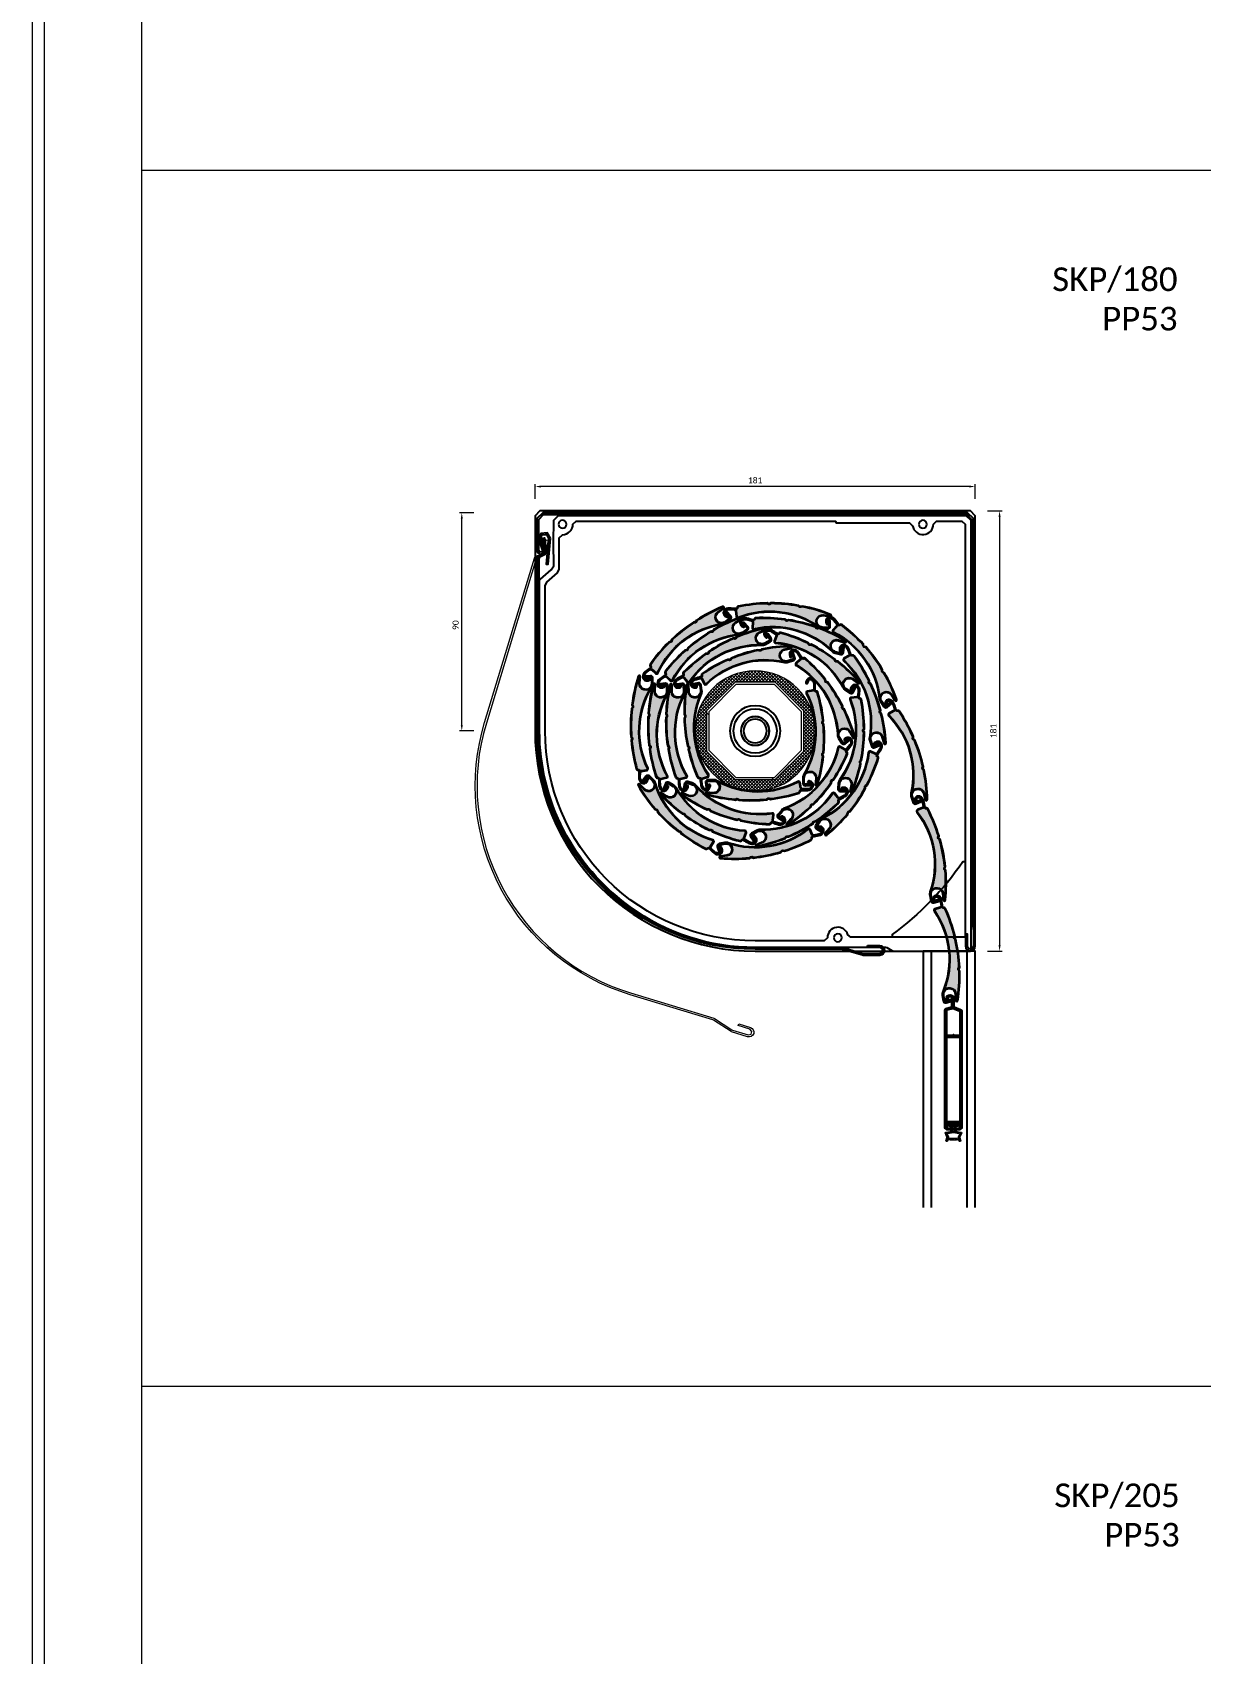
# Model space of a CAD drawing. Header units: millimetres. Extents: x 0 to 7790, y 0 to 17467.
# Drawn here: x 0 to 480, y 11908 to 12574 of the extents above; entities that cross this region are included whole.
import ezdxf

# ---------------------------------------------------------------- set-up
doc = ezdxf.new("R2010")
doc.units = ezdxf.units.MM
doc.header["$PDMODE"] = 35
doc.layers.get('0').update_dxf_attribs({"lineweight": 15})
for name, color, linetype, lineweight in [('_MB_kreskowanie_konstrukcje_0.09', 250, 'Continuous', 9), ('_MB_kreskowanie_pancerz_0.09', 137, 'Continuous', 9), ('_MB_kreskowanie_profile_0.09', 7, 'Continuous', 9), ('_MB_kreskowanie_tworzywo_0.09', 34, 'Continuous', 9), ('_MB_kreskowanie_uszczelki_0.09', 252, 'Continuous', 9), ('_MB_profile_0.25', 7, 'Continuous', 25), ('_MB_profile_stal_0.15', 181, 'Continuous', 15), ('_MB_profile_tworzywo_0.15', 33, 'Continuous', 15), ('_MB_ramka_0.15', 124, 'Continuous', 15), ('_MB_solid', 7, 'Continuous', 9), ('_MB_tekst_0.25', 40, 'Continuous', 25), ('_MB_uszczelki_0.15', 140, 'Continuous', 15), ('_MB_wymiar_detal_0.09', 94, 'Continuous', 9)]:
    doc.layers.add(name, color=color, linetype=linetype, lineweight=lineweight)
doc.layers.add('_MB_pomocnicze_niedrukowane', color=220, linetype='Continuous', lineweight=15, plot=False)
doc.styles.add('_MB_Calibri_Light_2.5', font='calibril.ttf', dxfattribs={"height": 2.5})
doc.dimstyles.new('_MB_detal', dxfattribs={"dimscale": 10, "dimtxt": 2.5, "dimasz": 2.5, "dimexe": 1, "dimexo": 1, "dimgap": 1.25, "dimtad": 1, "dimdsep": 46, "dimtxsty": '_MB_Calibri_Light_2.5', "dimcen": -2.5, "dimclrd": 256, "dimclre": 256, "dimclrt": 40, "dimazin": 0, "dimtfac": 0.2, "dimtmove": 1, "dimatfit": 1, "dimfxl": 5, "dimfxlon": 1, "dimtolj": 1, "dimlwd": -1, "dimlwe": -1, "dimarcsym": 0})

# ---------------------------------------------------------------- blocks, each defined once
blk = doc.blocks.new('*D424')
at = {"layer": '_MB_wymiar_detal_0.09', "transparency": 16777216}
for p, q in [((206.67, 12382.75), (206.67, 12388.75)), ((385.17, 12387.75), (209.17, 12387.75)), ((387.67, 12382.75), (387.67, 12388.75))]:
    blk.add_line(p, q, dxfattribs=at)
for points in [[(209.17, 12388.17), (209.17, 12387.33), (206.67, 12387.75)], [(385.17, 12388.17), (385.17, 12387.33), (387.67, 12387.75)]]:
    blk.add_solid(points, dxfattribs=at)
at = {"layer": 'Defpoints', "color": 0, "transparency": 16777216}
for p in [(206.67, 12387.75), (206.67, 12375.75), (387.67, 12375.75)]:
    blk.add_point(p, dxfattribs=at)
at = {"layer": '_MB_wymiar_detal_0.09', "color": 40, "transparency": 16777216, "insert": (297.17, 12390.28), "char_height": 2.5, "attachment_point": 5, "style": '_MB_Calibri_Light_2.5'}
blk.add_mtext('181', dxfattribs=at)
blk = doc.blocks.new('*D425')
at = {"layer": '_MB_wymiar_detal_0.09', "transparency": 16777216}
for p, q in [((392.67, 12377.75), (398.67, 12377.75)), ((397.67, 12375.25), (397.67, 12199.25)), ((392.67, 12196.75), (398.67, 12196.75))]:
    blk.add_line(p, q, dxfattribs=at)
for points in [[(397.25, 12375.25), (398.09, 12375.25), (397.67, 12377.75)], [(397.25, 12199.25), (398.09, 12199.25), (397.67, 12196.75)]]:
    blk.add_solid(points, dxfattribs=at)
at = {"layer": 'Defpoints', "color": 0, "transparency": 16777216}
for p in [(385.67, 12377.75), (385.67, 12196.75), (397.67, 12196.75)]:
    blk.add_point(p, dxfattribs=at)
at = {"layer": '_MB_wymiar_detal_0.09', "color": 40, "transparency": 16777216, "insert": (395.14, 12287.25), "char_height": 2.5, "attachment_point": 5, "rotation": 90, "style": '_MB_Calibri_Light_2.5'}
blk.add_mtext('181', dxfattribs=at)
blk = doc.blocks.new('*D426')
at = {"layer": '_MB_wymiar_detal_0.09', "transparency": 16777216}
for p, q in [((181.54, 12377), (175.54, 12377)), ((176.54, 12289.75), (176.54, 12374.5)), ((181.54, 12287.25), (175.54, 12287.25))]:
    blk.add_line(p, q, dxfattribs=at)
for points in [[(176.12, 12374.5), (176.95, 12374.5), (176.54, 12377)], [(176.12, 12289.75), (176.95, 12289.75), (176.54, 12287.25)]]:
    blk.add_solid(points, dxfattribs=at)
at = {"layer": 'Defpoints', "color": 0, "transparency": 16777216}
for p in [(176.54, 12377), (210.17, 12377), (207.43, 12287.25)]:
    blk.add_point(p, dxfattribs=at)
at = {"layer": '_MB_wymiar_detal_0.09', "color": 40, "transparency": 16777216, "insert": (174.01, 12330.76), "char_height": 2.5, "attachment_point": 5, "rotation": 90, "style": '_MB_Calibri_Light_2.5'}
blk.add_mtext('90', dxfattribs=at)
blk = doc.blocks.new("-BSP'180")
at = {"layer": '_MB_profile_0.25'}
blk.add_lwpolyline([(2.51, -180.98), (2, -180.98), (0, -178.98), (0, -1.98), (2, 0.02), (179, 0.02), (181, -1.98), (181, -90.48, -0.414214), (90.5, -180.98), (33.63, -180.98)], format="xyb", close=True, dxfattribs=at)
for points in [[(33.9, -180.98), (34.13, -180.85), (36.27, -179.62), (36.77, -179.48), (90.5, -179.48, 0.162411), (141.87, -162.72, 0.242761), (179.14, -90.48), (179.14, -42.3), (179.14, -28.42), (178.79, -28.02), (174.38, -24.22), (173.34, -22.58), (173.35, -13.17), (173.34, -3.84), (171.34, -1.84), (55.06, -1.84), (26.94, -1.84), (3.86, -1.84), (1.86, -3.84), (1.86, -12.67), (1.86, -180.84)], [(37.51, -175.2), (51.15, -175.2), (52.39, -174.27, -0.86563), (60.78, -175.48), (60.78, -175.5), (62.08, -176.8), (90.5, -176.8, 0.414214), (176.82, -90.48), (176.82, -30.76), (176.12, -29.25), (171.71, -25.44), (171.02, -23.93), (171.02, -11.07), (169.7, -9.77, -0.414214), (165.42, -5.48), (165.42, -5.47), (164.12, -4.17), (57.48, -4.17), (57.28, -4.37), (57.28, -4.77), (57.08, -4.97), (27.03, -4.97), (25.74, -6.08, -0.931945), (17.22, -5.48), (15.92, -4.17), (5.48, -4.17), (4.18, -5.47), (4.18, -57.47), (4.18, -140.85), (4.18, -146.04), (4.18, -175.2), (37.51, -175.2)], [(4.18, -144.34), (5.14, -144.34, 0.084747), (34.22, -174.22), (34.22, -175.2)]]:
    blk.add_lwpolyline(points, format="xyb", dxfattribs=at)
for centre, radius in [((21.5, -5.48), 1.65), ((169.7, -5.48), 1.65), ((90.5, -90.48), 10.4), ((90.5, -90.48), 9), ((90.5, -90.48), 5.9), ((90.5, -90.48), 5.82), ((90.5, -90.48), 4.81), ((56.5, -175.48), 1.65)]:
    blk.add_circle(centre, radius, dxfattribs=at)
blk = doc.blocks.new("-SK'G'180_a")
at = {"layer": '_MB_kreskowanie_profile_0.09'}
h = blk.add_hatch(dxfattribs=at)
h.set_pattern_fill('JIS_WOOD', color=256, scale=0.5)
h.set_pattern_definition([(45, (-89.75, 89.75), (-25, 25), [])])
h.paths.add_polyline_path([(87, 89), (89, 87), (89, 74.25), (88.55, 73.56), (87.75, 73.69), (87.54, 74.48), (88.88, 78.61), (88.15, 81.18), (85.5, 81.48), (84.21, 79.14), (85.13, 68.58), (85.88, 68.65), (84.96, 79.21), (85.84, 80.82), (87.67, 80.61), (88.17, 78.84), (86.82, 74.72, 1.171501), (89.75, 74.25), (89.75, 87.31), (87.31, 89.75), (-87.31, 89.75), (-89.75, 87.31), (-89.75, -75.61), (-89.79, -75.89), (-90.46, -81.36), (-90.5, -81.64), (-90.5, -88.5, 1), (-86.5, -88.5), (-86.5, -83.5), (-87.25, -83.5), (-87.25, -88.5), (-87.88, -89.58), (-89.12, -89.58), (-89.75, -88.5), (-89.75, -81.75), (-89.71, -81.47), (-89.04, -76), (-89, -75.71), (-89, 87), (-87, 89)])
at = {"layer": '_MB_solid'}
h = blk.add_hatch(color=256, dxfattribs=at)
h.dxf.hatch_style = 1
edge = h.paths.add_edge_path()
edge.add_line((-89.75, 87.31), (-89.75, -75.61))
edge.add_line((-89.75, -75.61), (-89.79, -75.89))
edge.add_line((-89.79, -75.89), (-90.46, -81.36))
edge.add_line((-90.46, -81.36), (-90.5, -81.64))
edge.add_line((-90.5, -81.64), (-90.5, -88.5))
edge.add_arc((-88.5, -88.5), 2, 180, 360)
edge.add_line((-86.5, -88.5), (-86.5, -83.5))
edge.add_line((-86.5, -83.5), (-87.25, -83.5))
edge.add_line((-87.25, -83.5), (-87.25, -88.5))
edge.add_line((-87.25, -88.5), (-87.88, -89.58))
edge.add_line((-87.88, -89.58), (-89.12, -89.58))
edge.add_line((-89.12, -89.58), (-89.75, -88.5))
edge.add_line((-89.75, -88.5), (-89.75, -81.75))
edge.add_line((-89.75, -81.75), (-89.71, -81.47))
edge.add_line((-89.71, -81.47), (-89.04, -76))
edge.add_line((-89.04, -76), (-89, -75.71))
edge.add_line((-89, -75.71), (-89, 87))
edge.add_line((-89, 87), (-87, 89))
edge.add_line((-87, 89), (87, 89))
edge.add_line((87, 89), (89, 87))
edge.add_line((89, 87), (89, 74.25))
edge.add_line((89, 74.25), (88.55, 73.56))
edge.add_line((88.55, 73.56), (87.75, 73.69))
edge.add_line((87.75, 73.69), (87.54, 74.48))
edge.add_line((87.54, 74.48), (88.88, 78.61))
edge.add_line((88.88, 78.61), (88.15, 81.18))
edge.add_line((88.15, 81.18), (85.5, 81.48))
edge.add_line((85.5, 81.48), (84.21, 79.14))
edge.add_line((84.21, 79.14), (85.13, 68.58))
edge.add_line((85.13, 68.58), (85.88, 68.65))
edge.add_line((85.88, 68.65), (84.96, 79.21))
edge.add_line((84.96, 79.21), (85.84, 80.82))
edge.add_line((85.84, 80.82), (87.67, 80.61))
edge.add_line((87.67, 80.61), (88.17, 78.84))
edge.add_line((88.17, 78.84), (86.82, 74.72))
edge.add_arc((88.25, 74.25), 1.5, 161.93701, 360)
edge.add_line((89.75, 74.25), (89.75, 87.31))
edge.add_line((89.75, 87.31), (87.31, 89.75))
edge.add_line((87.31, 89.75), (-87.31, 89.75))
edge.add_line((-87.31, 89.75), (-89.75, 87.31))
at = {"layer": '_MB_profile_0.25'}
blk.add_lwpolyline([(87.31, 89.75), (89.75, 87.31), (89.75, 74.25, -1.171501), (86.82, 74.72), (88.17, 78.84), (87.67, 80.61), (85.84, 80.82), (84.96, 79.21), (85.88, 68.65), (85.13, 68.58), (84.21, 79.14), (85.5, 81.48), (88.15, 81.18), (88.88, 78.61), (87.54, 74.48), (87.75, 73.69), (88.55, 73.56), (89, 74.25), (89, 87), (87, 89), (-87, 89), (-89, 87), (-89, -75.71), (-89.04, -76), (-89.71, -81.47), (-89.75, -81.75), (-89.75, -88.5), (-89.12, -89.58), (-87.88, -89.58), (-87.25, -88.5), (-87.25, -83.5), (-86.5, -83.5), (-86.5, -88.5, -1), (-90.5, -88.5), (-90.5, -81.64), (-90.46, -81.36), (-89.79, -75.89), (-89.75, -75.61), (-89.75, 87.31), (-87.31, 89.75)], format="xyb", close=True, dxfattribs=at)
blk = doc.blocks.new("-SKP'D'180")
at = {"layer": '_MB_kreskowanie_profile_0.09'}
h = blk.add_hatch(dxfattribs=at)
h.set_pattern_fill('JIS_WOOD', color=256, scale=0.5)
h.paths.add_polyline_path([(89.75, 70.56, 0.267949), (88.87, 72.08), (87.15, 73.07, -0.300966), (86.65, 74.06), (87.29, 79.28), (86.55, 79.37), (85.91, 74.15, 0.300966), (86.77, 72.42), (88.5, 71.43, -0.267949), (89, 70.56), (89, 0, -0.414214), (0, -89), (-35.71, -89), (-36, -89.04), (-44.22, -91.46), (-44.5, -91.5), (-51.25, -91.5), (-52.33, -90.87), (-52.33, -89.62), (-51.25, -89), (-46.25, -89), (-46.25, -88.25), (-51.25, -88.25, 1), (-51.25, -92.25), (-44.39, -92.25), (-44.11, -92.21), (-35.89, -89.79), (-35.61, -89.75), (0, -89.75, 0.414214), (89.75, 0)])
at = {"layer": '_MB_solid'}
h = blk.add_hatch(color=256, dxfattribs=at)
h.dxf.hatch_style = 1
h.paths.add_polyline_path([(89.75, 70.56, 0.267949), (88.87, 72.08), (87.15, 73.07, -0.300966), (86.65, 74.06), (87.29, 79.28), (86.55, 79.37), (85.91, 74.15, 0.300966), (86.77, 72.42), (88.5, 71.43, -0.267949), (89, 70.56), (89, 0, -0.414214), (0, -89), (-35.71, -89), (-36, -89.04), (-44.22, -91.46), (-44.5, -91.5), (-51.25, -91.5), (-52.33, -90.87), (-52.33, -89.62), (-51.25, -89), (-46.25, -89), (-46.25, -88.25), (-51.25, -88.25, 1), (-51.25, -92.25), (-44.39, -92.25), (-44.11, -92.21), (-35.89, -89.79), (-35.61, -89.75), (0, -89.75, 0.414214), (89.75, 0)])
at = {"layer": '_MB_profile_0.25'}
blk.add_line((-53.25, -90.25), (-53.25, -90.25), dxfattribs=at)
blk.add_lwpolyline([(-46.25, -88.25), (-51.25, -88.25, 1), (-51.25, -92.25), (-44.39, -92.25), (-44.11, -92.21), (-35.89, -89.79), (-35.61, -89.75), (0, -89.75, 0.414214), (89.75, 0), (89.75, 70.56, 0.267949), (88.87, 72.08), (87.15, 73.07, -0.300966), (86.65, 74.06), (87.29, 79.28), (86.55, 79.37), (85.91, 74.15, 0.300966), (86.77, 72.42), (88.5, 71.43, -0.267949), (89, 70.56), (89, 0, -0.414214), (0, -89), (-35.71, -89), (-36, -89.04), (-44.22, -91.46), (-44.5, -91.5), (-51.25, -91.5), (-52.33, -90.87), (-52.33, -89.62), (-51.25, -89), (-46.25, -89)], format="xyb", close=True, dxfattribs=at)
blk = doc.blocks.new("-SKP'D'180_rewizja")
at = {"layer": '_MB_pomocnicze_niedrukowane'}
blk.add_lwpolyline([(86.17, 73.17, 0.300966), (87.68, 71.97), (89.67, 71.8, -0.267949), (90.49, 71.22), (120.31, 7.27, -0.414214), (77.26, -111), (44.89, -126.09), (44.65, -126.25), (38.22, -131.92), (37.98, -132.07), (31.87, -134.93), (30.62, -134.82), (30.1, -133.68), (30.81, -132.66), (35.34, -130.55), (35.03, -129.87), (30.5, -131.98, 1), (32.19, -135.61), (38.4, -132.71), (38.64, -132.55), (45.07, -126.88), (45.31, -126.73), (77.58, -111.68, 0.414214), (120.99, 7.59), (91.17, 71.54, 0.267949), (89.74, 72.54), (87.75, 72.72, -0.300966), (86.88, 73.41), (85.26, 78.41), (84.54, 78.17)], format="xyb", close=True, dxfattribs=at)
blk = doc.blocks.new("-PW'40")
at = {"layer": '_MB_kreskowanie_tworzywo_0.09', "transparency": 33554687}
h = blk.add_hatch(dxfattribs=at)
h.set_pattern_fill('NET', color=256, scale=0.3, angle=315)
h.set_pattern_definition([(315, (17544.3199, -3264.4483), (0.67351921, 0.67351921), []), (45, (17544.3199, -3264.4483), (-0.67351921, 0.67351921), [])])
h.paths.add_polyline_path([(-24.62, 1.72, 0.014468), (-24.68, -0.29, 0.994043), (24.68, 0, 0.965686)])
h.paths.add_polyline_path([(-8.28, 20), (8.28, 20), (20, 8.28), (20, -8.28), (8.28, -20), (-8.28, -20), (-20, -8.28), (-20, 8.28)], flags=16)
h.paths.add_polyline_path([(-7.91, 19.1), (7.91, 19.1), (19.1, 7.91), (19.1, -7.91), (7.91, -19.1), (-7.91, -19.1), (-19.1, -7.91), (-19.1, 7.91)], flags=0)
h.paths.add_polyline_path([(10.5, 0, -1), (-10.5, 0, -1)], flags=0)
h.paths.add_polyline_path([(9.1, 0, -1), (-9.1, 0, -1)], flags=0)
h.paths.add_polyline_path([(5.75, 0, -1), (-5.75, 0, -1)], flags=0)
h.paths.add_polyline_path([(5.61, 0, -1), (-5.61, 0, -1)], flags=0)
h.paths.add_polyline_path([(4.6, 0, -1), (-4.6, 0, -1)], flags=0)
at = {"layer": '_MB_profile_tworzywo_0.15'}
blk.add_lwpolyline([(8.28, 20), (20, 8.28), (20, -8.28), (8.28, -20), (-8.28, -20), (-20, -8.28), (-20, 8.28), (-8.28, 20)], close=True, dxfattribs=at)
blk.add_circle((0, 0), 24.68, dxfattribs=at)
blk = doc.blocks.new('-SW40')
at = {"layer": '_MB_kreskowanie_konstrukcje_0.09', "transparency": 33554687}
h = blk.add_hatch(dxfattribs=at)
h.set_pattern_fill('STEEL', color=256, scale=0.8)
h.set_pattern_definition([(45, (0, 0), (-179.6, 179.6), []), (45, (0, 127), (-179.6, 179.6), [])])
h.paths.add_polyline_path([(-8.28, 20), (-20, 8.28), (-20, -8.28), (-8.28, -20), (8.28, -20), (20, -8.28), (20, 8.28), (8.28, 20)])
h.paths.add_polyline_path([(7.91, 19.1), (19.1, 7.91), (19.1, -7.91), (7.91, -19.1), (-7.91, -19.1), (-19.1, -7.91), (-19.1, 7.91), (-7.91, 19.1)], flags=16)
at = {"layer": '_MB_profile_stal_0.15'}
for points in [[(8.28, 20), (20, 8.28), (20, -8.28), (8.28, -20), (-8.28, -20), (-20, -8.28), (-20, 8.28), (-8.28, 20)], [(7.91, 19.1), (19.1, 7.91), (19.1, -7.91), (7.91, -19.1), (-7.91, -19.1), (-19.1, -7.91), (-19.1, 7.91), (-7.91, 19.1)]]:
    blk.add_lwpolyline(points, close=True, dxfattribs=at)
blk = doc.blocks.new('-PA39')
at = {"layer": '_MB_kreskowanie_pancerz_0.09', "transparency": 33554585}
h = blk.add_hatch(color=256, dxfattribs=at)
h.dxf.hatch_style = 1
h.paths.add_polyline_path([(0.08, -3.92), (0.08, -3.56), (-0.21, -3.35), (-2.42, -2.96), (-2.89, -2.68), (-3.08, -2.17), (-3.08, -2.73), (-3.21, -3.09), (-3.5, -3.33), (-3.76, -3.38), (-4.03, -3.45), (-4.19, -3.68, 0.044368), (-6.5, -15.3), (-6.22, -15.9), (-6.22, -16.32), (-6.65, -16.94, 0.042294), (-6.63, -28.24), (-6.25, -28.78), (-6.2, -29.27), (-6.47, -29.88, 0.044817), (-4.07, -41.65), (-3.94, -41.78), (-3.76, -41.75), (-3.68, -41.57), (-3.9, -38.71, -0.766351), (1.06, -37.37, -0.253133)])
at = {"layer": '_MB_kreskowanie_profile_0.09', "transparency": 33554687}
h = blk.add_hatch(dxfattribs=at)
h.set_pattern_fill('JIS_WOOD', color=256, scale=0.5)
h.paths.add_polyline_path([(0.34, -4.05, 0.502547), (-0.16, -3.05), (-2.37, -2.66, -0.36397), (-2.78, -2.17), (-2.78, -0.04, -0.246375), (-1.96, 1.52, -0.481874), (-0.32, 1.02), (-0.6, 0.91), (-0.35, 0.3, 1.048388), (0.49, 0.63), (0.24, 1.25, 0.482214), (-2.31, 2.01, 0.245225), (-3.38, -0.04, 0.000007), (-3.38, -2.73, -0.412816), (-3.73, -3.08, 0.182105), (-4.25, -3.25, 0.150998), (-4.48, -3.59, 0.044662), (-6.8, -15.35), (-6.5, -16.03), (-6.52, -16.22), (-6.95, -16.84, 0.042903), (-6.92, -28.35), (-6.55, -28.87), (-6.51, -29.24), (-6.78, -29.84, 0.045251), (-4.36, -41.73, 0.854235), (-3.38, -41.6), (-3.59, -38.89, -0.436263), (-1.25, -36.35, -0.415132), (1.12, -38.71), (1.12, -40.99, -0.414214), (0.72, -41.39), (-1.41, -41.02, 1.095607), (-1.48, -41.81), (0.64, -41.99, 0.438424), (1.72, -40.99), (1.72, -38.71, 0.132077), (1.32, -37.22, -0.253143)])
h.paths.add_polyline_path([(1.06, -37.38, 0.766975), (-3.9, -38.71), (-3.68, -41.57), (-3.76, -41.75), (-3.94, -41.78), (-4.07, -41.65, -0.044817), (-6.47, -29.88), (-6.2, -29.27), (-6.25, -28.78), (-6.63, -28.24, -0.042294), (-6.65, -16.94), (-6.22, -16.32), (-6.22, -15.9), (-6.5, -15.3, -0.044368), (-4.19, -3.68), (-4.03, -3.45), (-3.76, -3.38), (-3.5, -3.33), (-3.21, -3.09), (-3.08, -2.73), (-3.08, -2.17), (-2.89, -2.68), (-2.42, -2.96), (-0.21, -3.35), (0.08, -3.56), (0.08, -3.92, 0.253165)], flags=16)
at = {"layer": '_MB_solid', "transparency": 33554687}
h = blk.add_hatch(color=256, dxfattribs=at)
h.dxf.hatch_style = 1
h.paths.add_polyline_path([(-2.78, -0.04, -0.246375), (-1.96, 1.52, -0.481874), (-0.32, 1.02), (-0.6, 0.91), (-0.35, 0.3, 1.048388), (0.49, 0.63), (0.24, 1.25, 0.482214), (-2.31, 2.01, 0.245225), (-3.38, -0.04, 0.000007), (-3.38, -2.73, -0.412816), (-3.73, -3.08, 0.182105), (-4.25, -3.25, 0.150998), (-4.48, -3.59, 0.044662), (-6.8, -15.35), (-6.5, -16.03), (-6.52, -16.22), (-6.95, -16.84, 0.042903), (-6.92, -28.35), (-6.55, -28.87), (-6.51, -29.24), (-6.78, -29.84, 0.045251), (-4.36, -41.73, 0.854235), (-3.38, -41.6), (-3.59, -38.89, -0.436263), (-1.25, -36.35, -0.415132), (1.12, -38.71), (1.12, -40.99, -0.414214), (0.72, -41.39), (-1.41, -41.02, 1.095607), (-1.48, -41.81), (0.64, -41.99, 0.438424), (1.72, -40.99), (1.72, -38.71, 0.132077), (1.32, -37.22, -0.253143), (0.34, -4.05, 0.502547), (-0.16, -3.05), (-2.37, -2.66, -0.36397), (-2.78, -2.17)])
h.paths.add_polyline_path([(-3.08, -2.17), (-2.89, -2.68), (-2.42, -2.96), (-0.21, -3.35), (0.08, -3.56), (0.08, -3.92, 0.253165), (1.06, -37.38, 0.766975), (-3.9, -38.71), (-3.68, -41.57), (-3.76, -41.75), (-3.94, -41.78), (-4.07, -41.65, -0.044817), (-6.47, -29.88), (-6.2, -29.27), (-6.25, -28.78), (-6.63, -28.24, -0.042294), (-6.65, -16.94), (-6.22, -16.32), (-6.22, -15.9), (-6.5, -15.3, -0.044368), (-4.19, -3.68), (-4.03, -3.45), (-3.76, -3.38), (-3.5, -3.33), (-3.21, -3.09), (-3.08, -2.73)], flags=16)
at = {"layer": '_MB_profile_0.25'}
blk.add_lwpolyline([(-1.48, -41.81, -1.095607), (-1.41, -41.02), (0.72, -41.39, 0.414214), (1.12, -40.99), (1.12, -38.71, 0.415248), (-1.25, -36.35, 0.436263), (-3.59, -38.89), (-3.38, -41.6, -0.854235), (-4.36, -41.73, -0.045251), (-6.78, -29.84), (-6.51, -29.24), (-6.55, -28.87), (-6.92, -28.35, -0.042903), (-6.95, -16.84), (-6.52, -16.22), (-6.5, -16.03), (-6.8, -15.35, -0.044662), (-4.48, -3.59, -0.150998), (-4.25, -3.25, -0.182105), (-3.73, -3.08, 0.412816), (-3.38, -2.73, -0.000007), (-3.38, -0.04, -0.245225), (-2.31, 2.01, -0.482214), (0.24, 1.25), (0.49, 0.63, -1.048388), (-0.35, 0.3), (-0.6, 0.91), (-0.32, 1.02, 0.481874), (-1.96, 1.52, 0.246375), (-2.78, -0.04), (-2.78, -2.17, 0.36397), (-2.37, -2.66), (-0.16, -3.05, -0.502546), (0.34, -4.05, 0.253143), (1.32, -37.22, -0.132077), (1.72, -38.71), (1.72, -40.99, -0.438424), (0.64, -41.99)], format="xyb", close=True, dxfattribs=at)
blk.add_lwpolyline([(1.06, -37.38, 0.766663), (-3.9, -38.71), (-3.68, -41.57), (-3.76, -41.75), (-3.94, -41.78), (-4.07, -41.65, -0.044817), (-6.47, -29.88), (-6.2, -29.27), (-6.25, -28.78), (-6.63, -28.24, -0.042294), (-6.65, -16.94), (-6.22, -16.32), (-6.22, -15.9), (-6.5, -15.3, -0.044368), (-4.19, -3.68), (-4.03, -3.45), (-3.76, -3.38), (-3.5, -3.33), (-3.21, -3.09), (-3.08, -2.73), (-3.08, -2.17), (-2.89, -2.68), (-2.42, -2.96), (-0.21, -3.35), (0.08, -3.56), (0.08, -3.92, 0.253149), (1.06, -37.38)], format="xyb", dxfattribs=at)
blk = doc.blocks.new("-U1'LD")
at = {"layer": '_MB_kreskowanie_uszczelki_0.09', "transparency": 33554687}
h = blk.add_hatch(dxfattribs=at)
h.set_pattern_fill('DOTS', color=256, scale=0.2, angle=45)
h.set_pattern_definition([(45, (16177.79034, -5378.269), (-0.1122532015, 0.3367596045), [0, -0.3175])])
h.paths.add_polyline_path([(1.5, -1), (2.3, -1), (2.5, -0.8), (2.5, -0.2), (2.3, 0), (-2.3, 0), (-2.5, -0.2), (-2.5, -0.8), (-2.3, -1), (-1.5, -1), (-1, -1.5), (-1, -2.59), (-1.4, -3.08), (-3.3, -3.45), (-3.45, -3.73), (-2.68, -5.43), (-2.67, -5.57), (-3.12, -6.94), (-2.93, -7.2), (-2.61, -7.2), (-2.42, -7.06), (-2.29, -6.67), (-2.07, -6.54, 0.079556), (2.07, -6.54), (2.29, -6.67), (2.42, -7.06), (2.61, -7.2), (2.93, -7.2), (3.12, -6.94), (2.67, -5.57), (2.68, -5.43), (3.45, -3.73), (3.3, -3.45), (1.4, -3.08), (1, -2.59), (1, -1.5)])
h.paths.add_polyline_path([(2.3, -3.97), (2.45, -4.25), (1.93, -5.39), (1.92, -5.53), (1.95, -5.61), (1.79, -5.87, -0.072504), (-1.79, -5.87), (-1.95, -5.61), (-1.92, -5.53), (-1.93, -5.39), (-2.45, -4.25), (-2.3, -3.97), (-0.04, -3.52), (0.04, -3.52)], flags=16)
at = {"layer": '_MB_uszczelki_0.15'}
for points in [[(3.3, -3.45), (1.4, -3.08), (1, -2.59), (1, -1.5), (1.5, -1), (2.3, -1), (2.5, -0.8), (2.5, -0.3), (2.2, 0), (-2.2, 0), (-2.5, -0.3), (-2.5, -0.8), (-2.3, -1), (-1.5, -1), (-1, -1.5), (-1, -2.59), (-1.4, -3.08), (-3.3, -3.45), (-3.45, -3.73), (-2.68, -5.43), (-2.67, -5.57), (-3.12, -6.94), (-2.93, -7.2), (-2.61, -7.2), (-2.42, -7.06), (-2.29, -6.67), (-2.07, -6.54, 0.079556), (2.07, -6.54), (2.29, -6.67), (2.42, -7.06), (2.61, -7.2), (2.93, -7.2), (3.12, -6.94), (2.67, -5.57), (2.68, -5.43), (3.45, -3.73)], [(-0.04, -3.52), (-2.3, -3.97), (-2.45, -4.25), (-1.93, -5.39), (-1.92, -5.53), (-1.95, -5.61), (-1.79, -5.87, 0.072504), (1.79, -5.87), (1.95, -5.61), (1.92, -5.53), (1.93, -5.39), (2.45, -4.25), (2.3, -3.97), (0.04, -3.52)]]:
    blk.add_lwpolyline(points, format="xyb", dxfattribs=at)
for points in [[(0.04, -3.52), (-0.04, -3.52)], [(3.45, -3.73), (3.3, -3.45)]]:
    blk.add_lwpolyline(points, dxfattribs=at)
blk = doc.blocks.new('-LDG-E')
at = {"layer": '_MB_kreskowanie_profile_0.09', "transparency": 33554687}
h = blk.add_hatch(dxfattribs=at)
h.set_pattern_fill('JIS_WOOD', color=256, scale=0.5)
h.paths.add_polyline_path([(-2.87, -2.45), (-5.43, -3.51, 0.303347), (-6.05, -4.44), (-6.05, -52.3), (-5.65, -52.7), (-5.25, -53.1), (-4.35, -53.1), (-4, -52.9), (-4, -52.5), (-4.35, -52.3), (-5.05, -52.3), (-5.25, -52.1), (-5.25, -50.8), (-5.05, -50.6), (-2.55, -50.6), (-0.05, -50.6), (0.15, -50.8), (0.15, -52.1), (-0.05, -52.3), (-0.75, -52.3), (-1.1, -52.5), (-1.1, -52.9), (-0.75, -53.1), (0.15, -53.1), (0.55, -52.7), (0.95, -52.3), (0.95, -3.94, 0.339454), (0.21, -2.98), (-1.8, -2.44, -0.339454), (-1.95, -2.25), (-1.95, 0.9, -1), (-0.35, 0.9), (-0.35, 0.4, 1), (0.45, 0.4), (0.45, 0.9, 1), (-2.75, 0.9), (-2.75, -2.27, -0.303347)])
h.paths.add_polyline_path([(-2.44, -3.14), (-2.31, -3.13), (0, -3.75), (0.15, -3.94), (0.15, -14), (-0.05, -14.2), (-2.09, -14.2), (-2.39, -13.95), (-2.71, -13.95), (-3.01, -14.2), (-5.05, -14.2), (-5.25, -14), (-5.25, -4.44), (-5.13, -4.25)], flags=16)
h.paths.add_polyline_path([(-0.05, -15), (0.15, -15.2), (0.15, -49.6), (-0.05, -49.8), (-2.55, -49.8), (-5.05, -49.8), (-5.25, -49.6), (-5.25, -15.2), (-5.05, -15)], flags=16)
at = {"layer": '_MB_solid', "transparency": 33554687}
h = blk.add_hatch(color=256, dxfattribs=at)
h.dxf.hatch_style = 1
h.paths.add_polyline_path([(-6.05, -52.3), (-5.65, -52.7), (-5.25, -53.1), (-4.35, -53.1), (-4, -52.9), (-4, -52.5), (-4.35, -52.3), (-5.05, -52.3), (-5.25, -52.1), (-5.25, -50.8), (-5.05, -50.6), (-2.55, -50.6), (-0.05, -50.6), (0.15, -50.8), (0.15, -52.1), (-0.05, -52.3), (-0.75, -52.3), (-1.1, -52.5), (-1.1, -52.9), (-0.75, -53.1), (0.15, -53.1), (0.55, -52.7), (0.95, -52.3), (0.95, -3.94, 0.339454), (0.21, -2.98), (-1.8, -2.44, -0.339454), (-1.95, -2.25), (-1.95, 0.9, -1), (-0.35, 0.9), (-0.35, 0.4, 1), (0.45, 0.4), (0.45, 0.9, 1), (-2.75, 0.9), (-2.75, -2.27, -0.303347), (-2.87, -2.45), (-5.43, -3.51, 0.303347), (-6.05, -4.44)])
h.paths.add_polyline_path([(-5.05, -14.2), (-5.25, -14), (-5.25, -4.44), (-5.13, -4.25), (-2.44, -3.14), (-2.31, -3.13), (0, -3.75), (0.15, -3.94), (0.15, -14), (-0.05, -14.2), (-2.09, -14.2), (-2.39, -13.95), (-2.71, -13.95), (-3.01, -14.2)], flags=16)
h.paths.add_polyline_path([(-0.05, -15), (0.15, -15.2), (0.15, -49.6), (-0.05, -49.8), (-2.55, -49.8), (-5.05, -49.8), (-5.25, -49.6), (-5.25, -15.2), (-5.05, -15)], flags=16)
at = {"layer": '_MB_profile_0.25'}
blk.add_line((-1.15, 2.5), (-1.15, 2.5), dxfattribs=at)
blk.add_lwpolyline([(0.15, -52.1), (0.15, -50.8), (0.15, -52.1), (-0.05, -52.3), (-0.75, -52.3), (-1.1, -52.5), (-1.1, -52.9), (-0.75, -53.1), (0.15, -53.1), (0.55, -52.7), (0.95, -52.3), (0.95, -3.94, 0.339454), (0.21, -2.98), (-1.8, -2.44, -0.339454), (-1.95, -2.25), (-1.95, 0.9, -1), (-0.35, 0.9), (-0.35, 0.4, 1), (0.45, 0.4), (0.45, 0.9, 1), (-2.75, 0.9), (-2.75, -2.27, -0.303347), (-2.87, -2.45), (-5.43, -3.51, 0.303347), (-6.05, -4.44), (-6.05, -52.3), (-5.65, -52.7), (-5.25, -53.1), (-4.35, -53.1), (-4, -52.9), (-4, -52.5), (-4.35, -52.3), (-5.05, -52.3), (-5.25, -52.1), (-5.25, -50.8), (-5.05, -50.6), (-2.55, -50.6), (-0.05, -50.6), (0.15, -50.8)], format="xyb", dxfattribs=at)
for points in [[(-2.71, -13.95), (-2.39, -13.95), (-2.09, -14.2), (-0.05, -14.2), (0.15, -14), (0.15, -3.94), (0, -3.75), (-2.31, -3.13), (-2.44, -3.14), (-5.13, -4.25), (-5.25, -4.44), (-5.25, -14), (-5.05, -14.2), (-3.01, -14.2)], [(-5.25, -15.2), (-5.25, -49.6), (-5.05, -49.8), (-2.55, -49.8), (-0.05, -49.8), (0.15, -49.6), (0.15, -15.2), (-0.05, -15), (-5.05, -15)]]:
    blk.add_lwpolyline(points, close=True, dxfattribs=at)
blk.add_blockref("-U1'LD", (-2.55, -50.6))
blk = doc.blocks.new("-PA39_PP53_SKP'180")
for p, rotation in [((10.9, 47.17), 274.9124965707917), ((43.21, 21.65), 231.2961060616101), ((-30, 43.95), 323.5599906918044), ((4.28, 43.08), 284.0410670679857), ((37.29, 18.71), 234.0347696138884), ((-5.12, 38.57), 301.7205558331788), ((30.55, 18.5), 241.2867221548404), ((-35.31, 32.75), 339.74358011361), ((-14.98, 30.5), 327.5852778650159), ((23.9, 18.34), 252.6666360565293), ((44.46, -19.3), 181.0147521322929), ((-53.95, 10.22), 342.1866148791148), ((-39.65, 16.88), 5.567682566355526), ((18.96, -22.01), 173.1498343547709), ((28.05, -22.36), 176.3046066198934), ((36.18, -22.37), 178.0385009170532), ((-49, -5.73), 33.72115218789963), ((-36.82, -3.95), 39.7081979608466), ((-21.59, -21.03), 88.87688895542706), ((14.65, -47.72), 132.9883952609253), ((-66, -29.36), 348.8990300887016), ((-35.37, -24.01), 61.6257128295377), ((-10.66, -35.34), 108.3414433929157), ((0.87, -43.31), 120.3007518870889), ((-25.68, -39.72), 78.32647927086434), ((-73.37, -70.07), 352.1374338605489)]:
    blk.add_blockref('-PA39', p, dxfattribs=dict(rotation=rotation))
for name, p in [('-PA39', (-21.33, 19.45)), ('-LDG-E', (-78.97, -110.95))]:
    blk.add_blockref(name, p)
blk = doc.blocks.new('*U405')
at = {"layer": '_MB_profile_0.25'}
for points in [[(0, -105.46), (0, 0), (21.4, 0), (21.4, -105.46)], [(3.4, 0), (3.4, -105.46)], [(18, -105.46), (18, 0)]]:
    blk.add_lwpolyline(points, dxfattribs=at)
for name, p in [("-BSP'180", (0, 180.98)), ("-SK'G'180_a", (90.5, 90.5)), ("-SKP'D'180", (90.5, 90.5)), ("-PA39_PP53_SKP'180", (90.5, 90.5)), ("-PW'40", (90.5, 90.5)), ('-SW40', (90.5, 90.5))]:
    blk.add_blockref(name, p)
at = {"rotation": 351.8748180416722}
blk.add_blockref("-SKP'D'180_rewizja", (80.9, 103.58), dxfattribs=at)

msp = doc.modelspace()

# ---------------------------------------------------------------- linework, layer by layer
at = {"layer": '_MB_pomocnicze_niedrukowane'}
msp.add_lwpolyline([(45.003, 14017.84), (1545, 14017.84), (1545, 11517.84), (45.003, 11517.84)], close=True, dxfattribs=at)
at = {"layer": '_MB_ramka_0.15'}
for points in [[(0, 14197.84), (1590, 14197.84), (1590, 11472.84), (0, 11472.84)], [(5, 14192.84), (1585, 14192.84), (1585, 11477.84), (5, 11477.84)], [(45.003, 14017.84), (1545, 14017.84), (1545, 11517.84), (45.003, 11517.84)]]:
    msp.add_lwpolyline(points, close=True, dxfattribs=at)
for points in [[(45.003, 12517.84), (1545, 12517.84)], [(45, 12017.84), (1545, 12017.84)]]:
    msp.add_lwpolyline(points, dxfattribs=at)

# ---------------------------------------------------------------- block references
at = {"xscale": -1}
msp.add_blockref('*U405', (387.669, 12196.749), dxfattribs=at)

# ---------------------------------------------------------------- texts
at = {"layer": '_MB_tekst_0.25', "color": 7, "lineweight": 35, "char_height": 9.72222, "attachment_point": 3, "style": '_MB_Calibri_Light_2.5'}
for s, insert in [('{\\C256;SKP/180\\PPP53}', (470.865, 12477.84)), ('{\\C256;SKP/205\\PPP53}', (471.733, 11977.84))]:
    msp.add_mtext_dynamic_manual_height_columns(s, width=350, gutter_width=12.5, heights=[0], dxfattribs=dict(at, insert=insert))

# ---------------------------------------------------------------- dimensions: what is measured, and where the dimension line sits
at = {"layer": '_MB_wymiar_detal_0.09'}
for base, p1, p2, angle, picture, middle in [((206.669, 12387.749), (387.669, 12375.749), (206.669, 12375.749), 180, '*D424', (297.169, 12390.276)), ((397.669, 12196.749), (385.669, 12377.749), (385.669, 12196.749), 90, '*D425', (395.142, 12287.249))]:
    dim = msp.add_linear_dim(base=base, p1=p1, p2=p2, angle=angle, dimstyle='_MB_detal', override={"dimtol": 0, "dimlim": 0, "dimtp": 0.1, "dimtm": 0.1, "dimtfac": 0.71, "dimtdec": 2, "dimtolj": 0, "dimtzin": 8}, dxfattribs=at)
    dim.commit()
    dim.dimension.update_dxf_attribs({"geometry": picture, "text_midpoint": middle})
dim = msp.add_linear_dim(base=(176.536, 12376.999), p1=(207.43, 12287.249), p2=(210.169, 12376.999), angle=90, text='90', dimstyle='_MB_detal', override={"dimtol": 0, "dimlim": 0, "dimtp": 0.1, "dimtm": 0.1, "dimtfac": 0.71, "dimtdec": 2, "dimtolj": 0, "dimtzin": 8}, dxfattribs=at)
dim.commit()
dim.dimension.update_dxf_attribs({"geometry": '*D426', "text_midpoint": (176.536, 12330.76), "dimtype": 160})

doc.saveas('drawing.dxf')
